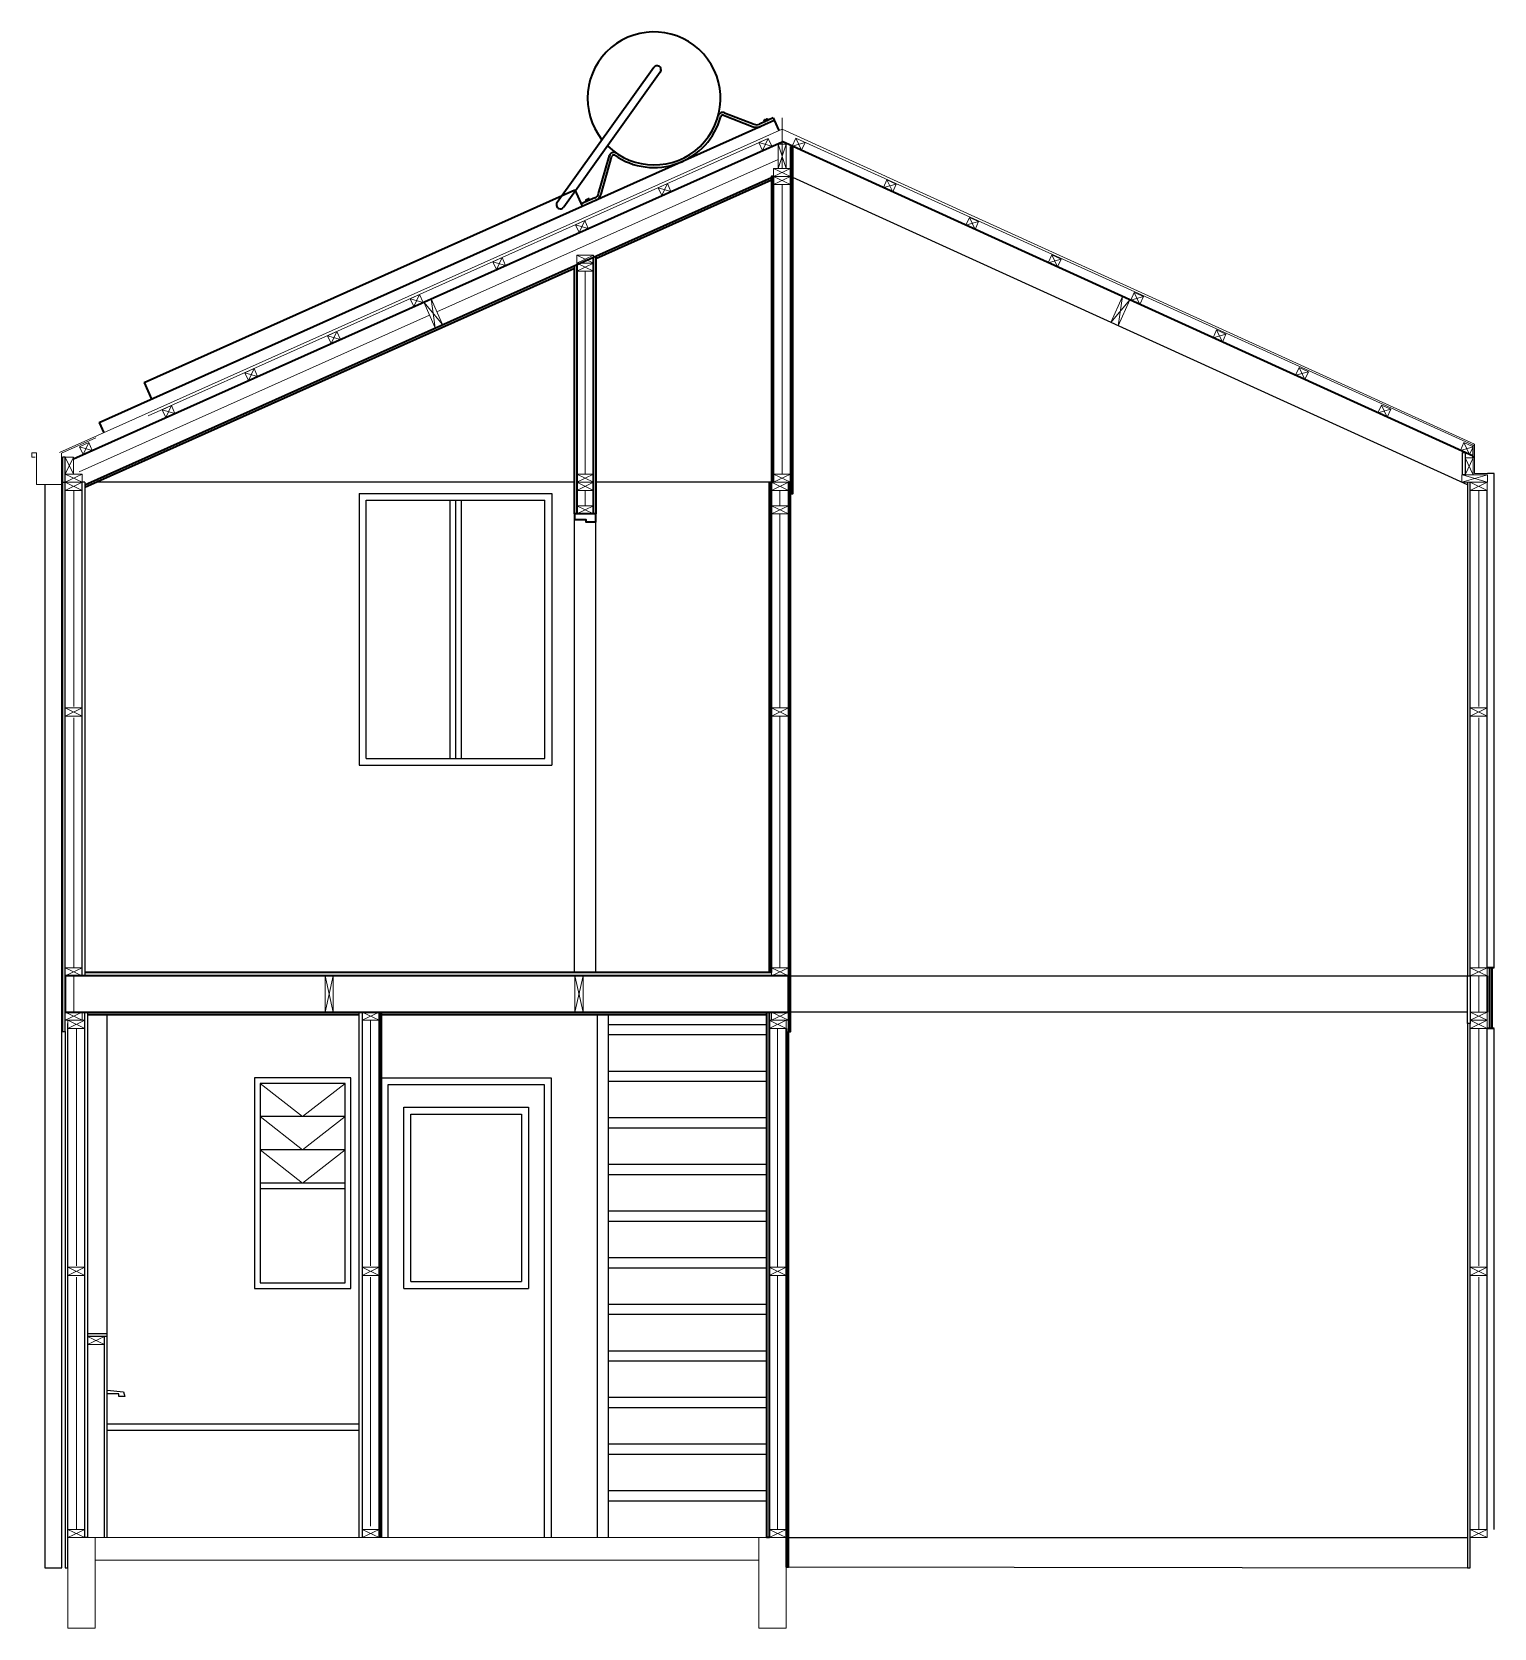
# Model space of a CAD drawing. Header units: inches. Extents: x 6.8 to 58.2, y 43.4 to 73.5.
# Drawn here: x 29.51 to 35.96, y 66.42 to 73.47 of the extents above; entities that cross this region are included whole.
import ezdxf

# ---------------------------------------------------------------- set-up
doc = ezdxf.new("R2010")
doc.units = ezdxf.units.IN
doc.header["$MEASUREMENT"] = 0
doc.layers.add('_AUX', color=210, linetype='Continuous', lineweight=18, plot=False)
for name, color, linetype, lineweight in [('A-ANNO-SYMB', 3, 'Continuous', 18), ('A-DETL-MCUT', 4, 'Continuous', 25), ('A-ELEV-IDEN', 3, 'Continuous', 18), ('A-ELEV-MBE1', 7, 'Continuous', 35), ('A-ELEV-MBE2', 4, 'Continuous', 25), ('A-SECT-MCUT', 7, 'Continuous', 35), ('A-WALL-PATT', 8, 'Continuous', 18), ('A-WALL-STUD', 3, 'Continuous', 18)]:
    doc.layers.add(name, color=color, linetype=linetype, lineweight=lineweight)

msp = doc.modelspace()

# ---------------------------------------------------------------- linework, layer by layer
at = {"color": 0}
for p, q in [((35.8716, 71.5957), (35.8716, 71.6451)), ((35.8766, 71.6429), (35.8766, 71.6485)), ((35.9636, 71.5191), (35.9346, 71.5191)), ((35.9636, 69.3371), (35.9636, 71.5191)), ((32.8366, 66.6911), (35.8585, 66.6871))]:
    msp.add_line(p, q, dxfattribs=at)
at = {"layer": '_AUX', "color": 0}
msp.add_line((32.7321, 69.1411), (33.5223, 69.1411), dxfattribs=at)
for points in [[(32.8191, 72.8671), (32.8191, 73.0904)], [(32.8791, 72.9999), (35.8716, 71.6451)], [(35.8766, 71.6429), (35.8766, 71.5191), (35.9426, 71.5191)]]:
    msp.add_lwpolyline(points, dxfattribs=at)
at = {"layer": 'A-ANNO-SYMB', "color": 0}
for p, q in [((32.7166, 66.8211), (29.7295, 66.8211)), ((32.7166, 66.7211), (29.7846, 66.7211))]:
    msp.add_line(p, q, dxfattribs=at)
for points in [[(29.6275, 71.6116), (32.8191, 73.0399)], [(35.8766, 71.6485), (32.8191, 73.0408)], [(29.7874, 71.6777), (29.6356, 71.6097), (29.6356, 71.4715), (29.5256, 71.4715), (29.5256, 71.6115), (29.5056, 71.6115), (29.5056, 71.5915), (29.5201, 71.5915)]]:
    msp.add_lwpolyline(points, dxfattribs=at)
for points in [[(29.7846, 66.8211), (29.6646, 66.8211), (29.6646, 66.4211), (29.7846, 66.4211)], [(32.8366, 66.8211), (32.7166, 66.8211), (32.7166, 66.4211), (32.8366, 66.4211)]]:
    msp.add_lwpolyline(points, close=True, dxfattribs=at)
at = {"layer": 'A-DETL-MCUT', "color": 0}
for p, q in [((29.7396, 71.4811), (29.7276, 71.4811)), ((30.9494, 69.1411), (30.9494, 66.8211)), ((30.9636, 69.1411), (30.9636, 66.8211)), ((29.8386, 67.7211), (29.7516, 67.7211)), ((29.8386, 67.7091), (29.7516, 67.7091)), ((29.8266, 66.8211), (29.8266, 67.7091)), ((29.8386, 66.8211), (29.8386, 67.7211))]:
    msp.add_line(p, q, dxfattribs=at)
for points in [[(35.8236, 71.613), (35.8356, 71.613), (35.8356, 71.5141), (35.8236, 71.5141)], [(29.6526, 71.5921), (29.6406, 71.5921), (29.6406, 71.4811), (29.6526, 71.4811)], [(35.8465, 69.3011), (35.8585, 69.3011), (35.8585, 69.0911), (35.8465, 69.0911)]]:
    msp.add_lwpolyline(points, close=True, dxfattribs=at)
for points in [[(29.6406, 71.4811), (29.6406, 69.0551), (29.6526, 69.0551), (29.6526, 71.4811)], [(29.7396, 71.4811), (29.7396, 69.3011), (29.7276, 69.3011), (29.7276, 71.4811)], [(35.8465, 71.4811), (35.8465, 69.3011), (35.8586, 69.3011), (35.8586, 71.4811)], [(29.7516, 69.1411), (29.7516, 66.8211), (29.7396, 66.8211), (29.7396, 69.1411)], [(35.8465, 69.0911), (35.8465, 66.6871), (35.8585, 66.6871), (35.8585, 69.0911)], [(29.6526, 69.0551), (29.6526, 66.6871), (29.6646, 66.6871), (29.6646, 69.0691)]]:
    msp.add_lwpolyline(points, dxfattribs=at)
at = {"layer": 'A-ELEV-IDEN', "color": 0}
for points in [[(32.758, 72.9991), (30.0196, 71.7738)], [(30.8886, 68.8261), (30.7011, 68.6794), (30.5136, 68.8261)], [(30.8886, 68.6794), (30.7011, 68.5327), (30.5136, 68.6794)], [(30.8886, 68.5327), (30.7011, 68.3861), (30.5136, 68.5327)]]:
    msp.add_lwpolyline(points, dxfattribs=at)
at = {"layer": 'A-ELEV-MBE1', "color": 0}
for p, q in [((32.252, 73.3128), (31.8253, 72.7165)), ((32.2807, 73.2917), (31.8542, 72.6956)), ((32.5598, 73.1014), (32.6918, 73.051)), ((32.564, 73.1122), (32.696, 73.0619)), ((32.7798, 73.0898), (32.7187, 73.0625)), ((32.7419, 73.0735), (32.7393, 73.0792)), ((32.7396, 73.0799), (32.753, 73.0859)), ((32.7449, 73.0748), (32.7423, 73.0805)), ((32.7507, 73.0843), (32.7533, 73.0785)), ((32.7537, 73.0856), (32.7562, 73.0799)), ((32.7798, 73.0898), (32.7846, 73.0793)), ((32.0084, 72.7562), (32.0559, 72.9238)), ((32.0195, 72.7531), (32.0672, 72.9207)), ((31.9919, 72.7372), (31.9315, 72.7102)), ((31.9315, 72.7102), (31.9362, 72.6996)), ((31.9543, 72.721), (31.9517, 72.7267)), ((31.952, 72.7274), (31.9654, 72.7334)), ((31.9573, 72.7223), (31.9547, 72.728)), ((31.9631, 72.7318), (31.9657, 72.7261)), ((31.9661, 72.7331), (31.9687, 72.7274)), ((35.8716, 71.5891), (35.8716, 71.5957)), ((32.7616, 71.4811), (32.7616, 69.3161)), ((32.7716, 69.3161), (32.7716, 71.4811)), ((32.7716, 69.3161), (29.7396, 69.3161)), ((31.0486, 69.1311), (32.7516, 69.1311))]:
    msp.add_line(p, q, dxfattribs=at)
for points in [[(29.8021, 71.7445), (32.7846, 73.0793)], [(32.7846, 73.0793), (32.805, 73.0336)], [(29.6886, 71.584), (32.8191, 72.9848)], [(35.8716, 71.5957), (32.8191, 72.9855)], [(29.7396, 71.4699), (32.7716, 72.8266)], [(31.9966, 72.4689), (32.7716, 72.8157)], [(30.0013, 71.9213), (31.9036, 72.7726)], [(31.9036, 72.7726), (31.9362, 72.6996)], [(31.9966, 72.4798), (31.9966, 71.3411), (31.9866, 71.3411), (31.9866, 72.4753)], [(29.7396, 71.4589), (31.9016, 72.4264)], [(31.9116, 72.4418), (31.9116, 71.3411), (31.9016, 71.3411), (31.9016, 72.4373)], [(30.0013, 71.9213), (30.0339, 71.8483)], [(29.8021, 71.7445), (29.8225, 71.6989)], [(31.9016, 71.3411), (31.9016, 71.3161), (31.9516, 71.3161), (31.9516, 71.3061), (31.9966, 71.3061), (31.9966, 71.3411), (31.9016, 71.3411)], [(29.6526, 69.1411), (32.8466, 69.1411), (32.8466, 69.3011), (29.6526, 69.3011), (29.6526, 69.1411)], [(35.9636, 69.3371), (35.9336, 69.3371)], [(35.9336, 69.3011), (35.9336, 69.1411)], [(35.9436, 69.3371), (35.9436, 69.0691)], [(35.9536, 69.3371), (35.9536, 69.0691)], [(29.7516, 69.1311), (30.9494, 69.1311)], [(35.9636, 69.0691), (35.9336, 69.0691)]]:
    msp.add_lwpolyline(points, dxfattribs=at)
for centre, radius, start, end in [((32.2534, 73.1759), 0.2936, 225.56838, 218.43727), ((32.2664, 73.3023), 0.0178, 323.50184, 144.71841), ((32.2534, 73.1759), 0.3052, 235.35032, 344.88562), ((32.5565, 73.0928), 0.0208, 69.11012, 160.19507), ((32.5565, 73.0928), 0.00927, 69.13934, 157.43176), ((32.7066, 73.0897), 0.0414, 249.11012, 294.11012), ((32.7066, 73.0897), 0.0298, 249.11012, 294.11012), ((32.7398, 73.0794), 0.000537, 114.11012, 204.11012), ((32.7418, 73.0803), 0.000537, 24.11012, 114.11012), ((32.7424, 73.0737), 0.000537, 204.11012, 294.11012), ((32.7428, 73.0807), 0.000537, 114.11012, 204.11012), ((32.7444, 73.0746), 0.000537, 294.11012, 24.11012), ((32.7454, 73.075), 0.000537, 204.11012, 294.11012), ((32.7502, 73.084), 0.000537, 24.11012, 114.11012), ((32.7512, 73.0845), 0.000537, 114.11012, 204.11012), ((32.7532, 73.0854), 0.000537, 24.11012, 114.11012), ((32.7528, 73.0783), 0.000537, 294.11012, 24.11012), ((32.7537, 73.0788), 0.000537, 204.11012, 294.11012), ((32.7558, 73.0797), 0.000537, 294.11012, 24.11012), ((32.0755, 72.9166), 0.0208, 59.88941, 159.99153), ((32.0755, 72.9166), 0.00926, 62.30828, 153.62295), ((31.9797, 72.7644), 0.0298, 294.11012, 344.11012), ((31.9797, 72.7644), 0.0414, 294.11012, 344.11012), ((31.8397, 72.7061), 0.0178, 144.11012, 325.07999), ((31.9522, 72.7269), 0.000537, 114.11012, 204.11012), ((31.9542, 72.7278), 0.000537, 24.11012, 114.11012), ((31.9548, 72.7212), 0.000537, 204.11012, 294.11012), ((31.9552, 72.7282), 0.000537, 114.11012, 204.11012), ((31.9568, 72.7221), 0.000537, 294.11012, 24.11012), ((31.9578, 72.7225), 0.000537, 204.11012, 294.11012), ((31.9626, 72.7316), 0.000537, 24.11012, 114.11012), ((31.9636, 72.732), 0.000537, 114.11012, 204.11012), ((31.9656, 72.7329), 0.000537, 24.11012, 114.11012), ((31.9652, 72.7259), 0.000537, 294.11012, 24.11012), ((31.9662, 72.7263), 0.000537, 204.11012, 294.11012), ((31.9682, 72.7272), 0.000537, 294.11012, 24.11012)]:
    msp.add_arc(centre, radius, start, end, dxfattribs=at)
at = {"layer": 'A-ELEV-MBE2', "color": 0}
for p, q in [((31.9016, 71.4811), (29.7891, 71.4811)), ((32.7616, 71.4811), (31.9966, 71.4811)), ((30.9516, 71.4311), (30.9516, 70.2311)), ((30.9516, 71.4311), (31.8016, 71.4311)), ((30.9816, 71.4011), (31.7716, 71.4011)), ((30.9816, 70.2611), (30.9816, 71.4011)), ((31.3516, 71.4011), (31.3516, 70.2611)), ((31.3766, 71.4011), (31.3766, 70.2611)), ((31.4016, 71.4011), (31.4016, 70.2611)), ((31.7716, 70.2611), (31.7716, 71.4011)), ((31.8016, 71.4311), (31.8016, 70.2311)), ((35.9336, 69.3371), (35.9336, 71.4451)), ((31.9966, 71.3411), (31.9016, 71.3411)), ((31.9016, 69.3161), (31.9016, 71.3411)), ((31.9966, 69.3161), (31.9966, 71.3411)), ((30.9516, 70.2311), (31.8016, 70.2311)), ((30.9816, 70.2611), (31.7716, 70.2611)), ((32.8465, 69.3018), (35.8465, 69.3018)), ((29.6646, 66.8711), (29.6646, 69.0911)), ((29.8386, 67.7211), (29.8386, 69.1311)), ((32.0016, 69.1311), (32.0016, 66.8211)), ((32.0516, 66.8211), (32.0516, 69.1311)), ((32.7516, 69.0852), (32.0516, 69.0852)), ((32.8465, 69.1418), (35.8465, 69.1418)), ((32.7516, 69.0402), (32.0516, 69.0402)), ((35.9336, 66.8571), (35.9336, 69.0691)), ((35.9636, 66.8571), (35.9636, 69.0691)), ((32.7516, 68.8794), (32.0516, 68.8794)), ((32.7516, 68.8344), (32.0516, 68.8344)), ((31.1486, 67.9211), (31.1486, 68.7211)), ((31.1486, 68.7211), (31.6986, 68.7211)), ((31.1786, 67.9511), (31.1786, 68.6911)), ((31.1786, 68.6911), (31.6686, 68.6911)), ((31.6686, 68.6911), (31.6686, 67.9511)), ((31.6986, 68.7211), (31.6986, 67.9211)), ((32.7516, 68.6736), (32.0516, 68.6736)), ((32.7516, 68.6286), (32.0516, 68.6286)), ((32.7516, 68.4677), (32.0516, 68.4677)), ((32.7516, 68.4227), (32.0516, 68.4227)), ((32.7516, 68.2619), (32.0516, 68.2619)), ((32.7516, 68.2619), (32.0516, 68.2619)), ((32.7516, 68.2169), (32.0516, 68.2169)), ((32.7516, 68.2169), (32.0516, 68.2169)), ((32.7516, 68.0561), (32.0516, 68.0561)), ((31.1786, 67.9511), (31.6686, 67.9511)), ((32.7516, 68.0111), (32.0516, 68.0111)), ((31.1486, 67.9211), (31.6986, 67.9211)), ((32.7516, 67.8502), (32.0516, 67.8502)), ((32.7516, 67.8052), (32.0516, 67.8052)), ((32.7516, 67.6444), (32.0516, 67.6444)), ((32.7516, 67.5994), (32.0516, 67.5994)), ((32.7516, 67.4386), (32.0516, 67.4386)), ((32.7516, 67.3936), (32.0516, 67.3936)), ((30.9494, 67.3211), (29.8386, 67.3211)), ((30.9494, 67.2931), (29.8386, 67.2931)), ((32.7516, 67.2327), (32.0516, 67.2327)), ((32.7516, 67.1877), (32.0516, 67.1877)), ((35.8585, 66.8711), (35.8585, 67.1617)), ((32.7516, 67.0269), (32.0516, 67.0269)), ((32.7516, 66.9819), (32.0516, 66.9819))]:
    msp.add_line(p, q, dxfattribs=at)
for points in [[(35.8465, 71.4697), (32.8666, 72.8265)], [(29.5633, 71.4715), (29.5633, 66.6871), (29.6383, 66.6871), (29.6383, 71.4715), (29.6356, 71.4715)], [(30.9136, 67.9211), (30.9136, 68.8511), (30.4886, 68.8511), (30.4886, 67.9211), (30.9136, 67.9211)], [(31.0486, 68.8511), (31.0486, 68.8511), (31.7986, 68.8511), (31.7986, 66.8211)], [(31.0786, 66.8211), (31.0786, 68.8211), (31.7686, 68.8211), (31.7686, 66.8211)], [(30.8886, 68.6794), (30.5136, 68.6794)], [(30.8886, 68.5327), (30.5136, 68.5327)], [(30.8886, 68.3861), (30.5136, 68.3861)], [(30.8886, 68.3611), (30.5136, 68.3611)], [(29.8386, 67.4711), (29.91, 67.4638), (29.9153, 67.4441), (29.8893, 67.4441), (29.8893, 67.4548), (29.8386, 67.4548)], [(32.8466, 66.8211), (35.8465, 66.8211)]]:
    msp.add_lwpolyline(points, dxfattribs=at)
msp.add_lwpolyline([(30.8886, 67.9461), (30.8886, 68.8261), (30.5136, 68.8261), (30.5136, 67.9461)], close=True, dxfattribs=at)
at = {"layer": 'A-SECT-MCUT', "color": 0}
for p, q in [((32.8666, 72.9631), (32.8566, 72.9631)), ((32.7616, 71.4811), (32.7716, 71.4811)), ((31.0386, 69.1411), (31.0386, 66.8211)), ((31.0486, 69.1411), (31.0486, 66.8211))]:
    msp.add_line(p, q, dxfattribs=at)
for points in [[(32.8566, 72.9631), (32.8566, 71.4311), (32.8666, 71.4311), (32.8666, 72.9631)], [(32.8466, 71.4811), (32.8466, 69.0551), (32.8566, 69.0551), (32.8566, 71.4811)], [(32.7616, 69.1411), (32.7616, 66.8211), (32.7516, 66.8211), (32.7516, 69.1411)], [(32.8366, 69.0691), (32.8366, 66.6911), (32.8466, 66.6911), (32.8465, 69.0551)]]:
    msp.add_lwpolyline(points, dxfattribs=at)
msp.add_lwpolyline([(32.7816, 71.4811), (32.7816, 72.8311), (32.7716, 72.8311), (32.7716, 71.4811)], close=True, dxfattribs=at)
at = {"layer": 'A-WALL-PATT', "color": 0, "ltscale": 0.1}
for p, q in [((32.8191, 71.5171), (32.8191, 72.7951)), ((31.9491, 72.4124), (31.9491, 71.5171)), ((29.6901, 70.4911), (29.6901, 71.4451)), ((31.9491, 71.4451), (31.9491, 71.3771)), ((32.8091, 71.3771), (32.8091, 71.4451)), ((35.8961, 70.4911), (35.8961, 71.4451)), ((32.8091, 70.4841), (32.8091, 71.3411)), ((29.6901, 69.3371), (29.6901, 70.4411)), ((32.8091, 69.3371), (32.8091, 70.4481)), ((35.8961, 69.3371), (35.8961, 70.4411)), ((29.6901, 69.3011), (29.6901, 69.1411)), ((35.8961, 69.3011), (35.8961, 69.1411)), ((31.0011, 68.0211), (31.0011, 69.1051)), ((29.7021, 68.0211), (29.7021, 69.0691)), ((32.7991, 68.0141), (32.7991, 69.0691)), ((35.8961, 68.0211), (35.8961, 69.0691)), ((29.7021, 66.8571), (29.7021, 67.9711)), ((31.0011, 66.8711), (31.0011, 67.9711)), ((32.7991, 66.8571), (32.7991, 67.9781)), ((35.8961, 66.8571), (35.8961, 67.9711))]:
    msp.add_line(p, q, dxfattribs=at)
at = {"layer": 'A-WALL-PATT', "color": 0, "ltscale": 0.16}
for points in [[(31.2942, 72.234), (32.8011, 72.9055)], [(29.714, 71.5269), (31.2613, 72.2193)]]:
    msp.add_lwpolyline(points, dxfattribs=at)
at = {"layer": 'A-WALL-STUD', "color": 0}
for p, q in [((32.7735, 72.9644), (32.7169, 72.9807)), ((32.7324, 72.946), (32.758, 72.9991)), ((32.8371, 72.8671), (32.8011, 72.9736)), ((32.8371, 72.9736), (32.8011, 72.8671)), ((32.8634, 72.9653), (32.9201, 72.9813)), ((32.9043, 72.9467), (32.8791, 72.9999)), ((32.8566, 72.8671), (32.7816, 72.8311)), ((32.7816, 72.8671), (32.8566, 72.8311)), ((32.8566, 72.8311), (32.7816, 72.7951)), ((32.7816, 72.8311), (32.8566, 72.7951)), ((33.3073, 72.7632), (33.2821, 72.8164)), ((32.3282, 72.7652), (32.2716, 72.7815)), ((32.2871, 72.7468), (32.3127, 72.7998)), ((33.2664, 72.7819), (33.3231, 72.7978)), ((31.9631, 72.6018), (31.9065, 72.6181)), ((31.922, 72.5834), (31.9476, 72.6365)), ((33.6304, 72.6161), (33.6871, 72.632)), ((33.6713, 72.5975), (33.6461, 72.6507)), ((31.5569, 72.42), (31.5825, 72.4731)), ((31.9866, 72.4844), (31.9116, 72.4484)), ((31.9116, 72.4844), (31.9866, 72.4484)), ((33.9944, 72.4503), (34.0511, 72.4663)), ((34.0354, 72.4317), (34.0102, 72.4849)), ((31.598, 72.4384), (31.5414, 72.4547)), ((31.9866, 72.4484), (31.9116, 72.4124)), ((31.9116, 72.4484), (31.9866, 72.4124)), ((34.3994, 72.2659), (34.3742, 72.3192)), ((31.2329, 72.275), (31.1763, 72.2913)), ((31.1918, 72.2567), (31.2174, 72.3097)), ((31.3195, 72.1769), (31.236, 72.2764)), ((31.2688, 72.2911), (31.2867, 72.1622)), ((34.2712, 72.187), (34.3554, 72.286)), ((34.3226, 72.3009), (34.3039, 72.1721)), ((34.3585, 72.2846), (34.4152, 72.3005)), ((30.8678, 72.1117), (30.8112, 72.128)), ((30.8267, 72.0933), (30.8522, 72.1463)), ((34.7225, 72.1188), (34.7792, 72.1348)), ((34.7635, 72.1002), (34.7383, 72.1534)), ((30.5026, 71.9483), (30.446, 71.9646)), ((30.4616, 71.9299), (30.4871, 71.983)), ((35.0866, 71.9531), (35.1433, 71.969)), ((35.1275, 71.9344), (35.1023, 71.9877)), ((30.1375, 71.7849), (30.0809, 71.8012)), ((30.0965, 71.7665), (30.122, 71.8196)), ((35.4506, 71.7873), (35.5073, 71.8033)), ((35.4916, 71.7687), (35.4663, 71.8219)), ((29.7724, 71.6215), (29.7158, 71.6378)), ((29.7313, 71.6032), (29.7569, 71.6562)), ((35.8146, 71.6216), (35.8713, 71.6375)), ((35.8556, 71.6029), (35.8304, 71.6562)), ((29.6886, 71.5171), (29.6526, 71.5921)), ((29.6886, 71.5921), (29.6526, 71.5171)), ((35.8356, 71.5141), (35.8716, 71.5891)), ((35.8356, 71.5891), (35.8716, 71.5141)), ((29.7276, 71.5171), (29.6526, 71.4811)), ((29.6526, 71.5171), (29.7276, 71.4811)), ((29.7276, 71.4811), (29.6526, 71.4451)), ((29.6526, 71.4811), (29.7276, 71.4451)), ((31.9116, 71.4811), (31.9866, 71.5171)), ((31.9866, 71.4811), (31.9116, 71.5171)), ((31.9116, 71.4451), (31.9866, 71.4811)), ((31.9866, 71.4451), (31.9116, 71.4811)), ((32.8466, 71.4811), (32.7716, 71.4451)), ((32.7716, 71.4811), (32.8466, 71.4451)), ((32.8566, 71.5171), (32.7816, 71.4811)), ((32.7816, 71.5171), (32.8566, 71.4811)), ((35.8586, 71.4811), (35.9336, 71.4451)), ((35.9336, 71.4811), (35.8586, 71.4451)), ((31.9116, 71.3411), (31.9866, 71.3771)), ((31.9866, 71.3411), (31.9116, 71.3771)), ((32.7716, 71.3411), (32.8466, 71.3771)), ((32.8466, 71.3411), (32.7716, 71.3771)), ((29.6526, 70.4481), (29.7276, 70.4841)), ((29.7276, 70.4481), (29.6526, 70.4841)), ((32.7716, 70.4481), (32.8466, 70.4841)), ((32.8466, 70.4481), (32.7716, 70.4841)), ((35.8586, 70.4481), (35.9336, 70.4841)), ((35.9336, 70.4481), (35.8586, 70.4841)), ((29.6526, 69.3011), (29.7276, 69.3371)), ((29.7276, 69.3011), (29.6526, 69.3371)), ((32.7716, 69.3011), (32.8466, 69.3371)), ((32.8466, 69.3011), (32.7716, 69.3371)), ((35.8586, 69.3011), (35.9336, 69.3371)), ((35.9336, 69.3011), (35.8586, 69.3371)), ((29.6526, 69.1051), (29.7276, 69.1411)), ((29.7276, 69.1051), (29.6526, 69.1411)), ((29.6646, 69.0691), (29.7396, 69.1051)), ((29.7396, 69.0691), (29.6646, 69.1051)), ((30.9636, 69.1051), (31.0386, 69.1411)), ((31.0386, 69.1051), (30.9636, 69.1411)), ((32.7616, 69.0691), (32.8366, 69.1051)), ((32.8366, 69.0691), (32.7616, 69.1051)), ((32.7716, 69.1051), (32.8466, 69.1411)), ((32.8466, 69.1051), (32.7716, 69.1411)), ((35.8586, 69.1051), (35.9336, 69.1411)), ((35.9336, 69.1051), (35.8586, 69.1411)), ((35.8586, 69.0691), (35.9336, 69.1051)), ((35.9336, 69.0691), (35.8586, 69.1051)), ((29.7396, 67.9781), (29.6646, 68.0141)), ((29.6646, 67.9781), (29.7396, 68.0141)), ((31.0386, 67.9781), (30.9636, 68.0141)), ((30.9636, 67.9781), (31.0386, 68.0141)), ((32.7616, 67.9781), (32.8366, 68.0141)), ((32.8366, 67.9781), (32.7616, 68.0141)), ((35.8586, 67.9781), (35.9336, 68.0141)), ((35.9336, 67.9781), (35.8586, 68.0141)), ((29.8266, 67.6731), (29.7516, 67.7091)), ((29.7516, 67.6731), (29.8266, 67.7091)), ((29.7396, 66.8211), (29.6646, 66.8571)), ((29.6646, 66.8211), (29.7396, 66.8571)), ((31.0386, 66.8211), (30.9636, 66.8571)), ((30.9636, 66.8211), (31.0386, 66.8571)), ((32.7616, 66.8211), (32.8366, 66.8571)), ((32.8366, 66.8211), (32.7616, 66.8571)), ((35.8586, 66.8211), (35.9336, 66.8571)), ((35.9336, 66.8211), (35.8586, 66.8571))]:
    msp.add_line(p, q, dxfattribs=at)
for points in [[(32.7324, 72.946), (32.7735, 72.9644), (32.758, 72.9991), (32.7169, 72.9807)], [(32.8011, 72.9736), (32.8371, 72.9736), (32.8371, 72.8671), (32.8011, 72.8671)], [(32.9043, 72.9467), (32.8634, 72.9653), (32.8791, 72.9999), (32.9201, 72.9813)], [(32.8566, 72.8671), (32.7816, 72.8671), (32.7816, 72.8311), (32.8566, 72.8311)], [(32.8566, 72.8311), (32.7816, 72.8311), (32.7816, 72.7951), (32.8566, 72.7951)], [(33.3073, 72.7632), (33.2664, 72.7819), (33.2821, 72.8164), (33.3231, 72.7978)], [(32.2871, 72.7468), (32.3282, 72.7652), (32.3127, 72.7998), (32.2716, 72.7815)], [(31.922, 72.5834), (31.9631, 72.6018), (31.9476, 72.6365), (31.9065, 72.6181)], [(33.6713, 72.5975), (33.6304, 72.6161), (33.6461, 72.6507), (33.6871, 72.632)], [(31.5569, 72.42), (31.598, 72.4384), (31.5825, 72.4731), (31.5414, 72.4547)], [(31.9866, 72.4844), (31.9116, 72.4844), (31.9116, 72.4484), (31.9866, 72.4484)], [(34.0354, 72.4317), (33.9944, 72.4503), (34.0102, 72.4849), (34.0511, 72.4663)], [(31.9866, 72.4484), (31.9116, 72.4484), (31.9116, 72.4124), (31.9866, 72.4124)], [(34.3994, 72.2659), (34.3585, 72.2846), (34.3742, 72.3192), (34.4152, 72.3005)], [(31.1918, 72.2567), (31.2329, 72.275), (31.2174, 72.3097), (31.1763, 72.2913)], [(31.236, 72.2764), (31.2688, 72.2911), (31.3195, 72.1769), (31.2867, 72.1622)], [(34.3554, 72.286), (34.3226, 72.3009), (34.2712, 72.187), (34.3039, 72.1721)], [(30.8267, 72.0933), (30.8678, 72.1117), (30.8522, 72.1463), (30.8112, 72.128)], [(34.7635, 72.1002), (34.7225, 72.1188), (34.7383, 72.1534), (34.7792, 72.1348)], [(30.4616, 71.9299), (30.5026, 71.9483), (30.4871, 71.983), (30.446, 71.9646)], [(35.1275, 71.9344), (35.0866, 71.9531), (35.1023, 71.9877), (35.1433, 71.969)], [(30.0965, 71.7665), (30.1375, 71.7849), (30.122, 71.8196), (30.0809, 71.8012)], [(35.4916, 71.7687), (35.4506, 71.7873), (35.4663, 71.8219), (35.5073, 71.8033)], [(29.7313, 71.6032), (29.7724, 71.6215), (29.7569, 71.6562), (29.7158, 71.6378)], [(35.8556, 71.6029), (35.8146, 71.6216), (35.8304, 71.6562), (35.8713, 71.6375)], [(29.6886, 71.5171), (29.6886, 71.5921), (29.6526, 71.5921), (29.6526, 71.5171)], [(35.8356, 71.5141), (35.8356, 71.5891), (35.8716, 71.5891), (35.8716, 71.5141)], [(29.7276, 71.5171), (29.6526, 71.5171), (29.6526, 71.4811), (29.7276, 71.4811)], [(29.7276, 71.4811), (29.6526, 71.4811), (29.6526, 71.4451), (29.7276, 71.4451)], [(31.9116, 71.4811), (31.9866, 71.4811), (31.9866, 71.5171), (31.9116, 71.5171)], [(31.9116, 71.4451), (31.9866, 71.4451), (31.9866, 71.4811), (31.9116, 71.4811)], [(32.8466, 71.4811), (32.7716, 71.4811), (32.7716, 71.4451), (32.8466, 71.4451)], [(32.8566, 71.5171), (32.7816, 71.5171), (32.7816, 71.4811), (32.8566, 71.4811)], [(35.8586, 71.4811), (35.9336, 71.4811), (35.9336, 71.4451), (35.8586, 71.4451)], [(31.9116, 71.3411), (31.9866, 71.3411), (31.9866, 71.3771), (31.9116, 71.3771)], [(32.7716, 71.3411), (32.8466, 71.3411), (32.8466, 71.3771), (32.7716, 71.3771)], [(29.6526, 70.4481), (29.7276, 70.4481), (29.7276, 70.4841), (29.6526, 70.4841)], [(32.7716, 70.4481), (32.8466, 70.4481), (32.8466, 70.4841), (32.7716, 70.4841)], [(35.8586, 70.4481), (35.9336, 70.4481), (35.9336, 70.4841), (35.8586, 70.4841)], [(29.6526, 69.3011), (29.7276, 69.3011), (29.7276, 69.3371), (29.6526, 69.3371)], [(32.7716, 69.3011), (32.8466, 69.3011), (32.8466, 69.3371), (32.7716, 69.3371)], [(35.8586, 69.3011), (35.9336, 69.3011), (35.9336, 69.3371), (35.8586, 69.3371)], [(29.6526, 69.1051), (29.7276, 69.1051), (29.7276, 69.1411), (29.6526, 69.1411)], [(29.6646, 69.0691), (29.7396, 69.0691), (29.7396, 69.1051), (29.6646, 69.1051)], [(30.9636, 69.1051), (31.0386, 69.1051), (31.0386, 69.1411), (30.9636, 69.1411)], [(32.7616, 69.0691), (32.8366, 69.0691), (32.8366, 69.1051), (32.7616, 69.1051)], [(32.7716, 69.1051), (32.8466, 69.1051), (32.8466, 69.1411), (32.7716, 69.1411)], [(35.8586, 69.1051), (35.9336, 69.1051), (35.9336, 69.1411), (35.8586, 69.1411)], [(35.8586, 69.0691), (35.9336, 69.0691), (35.9336, 69.1051), (35.8586, 69.1051)], [(29.7396, 67.9781), (29.6646, 67.9781), (29.6646, 68.0141), (29.7396, 68.0141)], [(31.0386, 67.9781), (30.9636, 67.9781), (30.9636, 68.0141), (31.0386, 68.0141)], [(32.7616, 67.9781), (32.8366, 67.9781), (32.8366, 68.0141), (32.7616, 68.0141)], [(35.8586, 67.9781), (35.9336, 67.9781), (35.9336, 68.0141), (35.8586, 68.0141)], [(29.8266, 67.6731), (29.7516, 67.6731), (29.7516, 67.7091), (29.8266, 67.7091)], [(29.7396, 66.8211), (29.6646, 66.8211), (29.6646, 66.8571), (29.7396, 66.8571)], [(31.0386, 66.8211), (30.9636, 66.8211), (30.9636, 66.8571), (31.0386, 66.8571)], [(32.7616, 66.8211), (32.8366, 66.8211), (32.8366, 66.8571), (32.7616, 66.8571)], [(35.8586, 66.8211), (35.9336, 66.8211), (35.9336, 66.8571), (35.8586, 66.8571)]]:
    msp.add_lwpolyline(points, close=True, dxfattribs=at)
for points in [[(35.9336, 71.4811), (35.9346, 71.4811), (35.9346, 71.5141), (35.8216, 71.5141), (35.8216, 71.5141), (35.8216, 71.4811), (35.9336, 71.4811)], [(35.9346, 71.5141), (35.8216, 71.4811)], [(35.8236, 71.5141), (35.9336, 71.4811)], [(30.8361, 69.3011), (30.8361, 69.1411), (30.8001, 69.1411), (30.8001, 69.3011), (30.8361, 69.3011)], [(30.8001, 69.3011), (30.8361, 69.1411)], [(30.8361, 69.3011), (30.8001, 69.1411)], [(31.9396, 69.3011), (31.9396, 69.1411), (31.9036, 69.1411), (31.9036, 69.3011), (31.9396, 69.3011)], [(31.9036, 69.3011), (31.9396, 69.1411)], [(31.9396, 69.3011), (31.9036, 69.1411)]]:
    msp.add_lwpolyline(points, dxfattribs=at)

doc.saveas('drawing.dxf')
